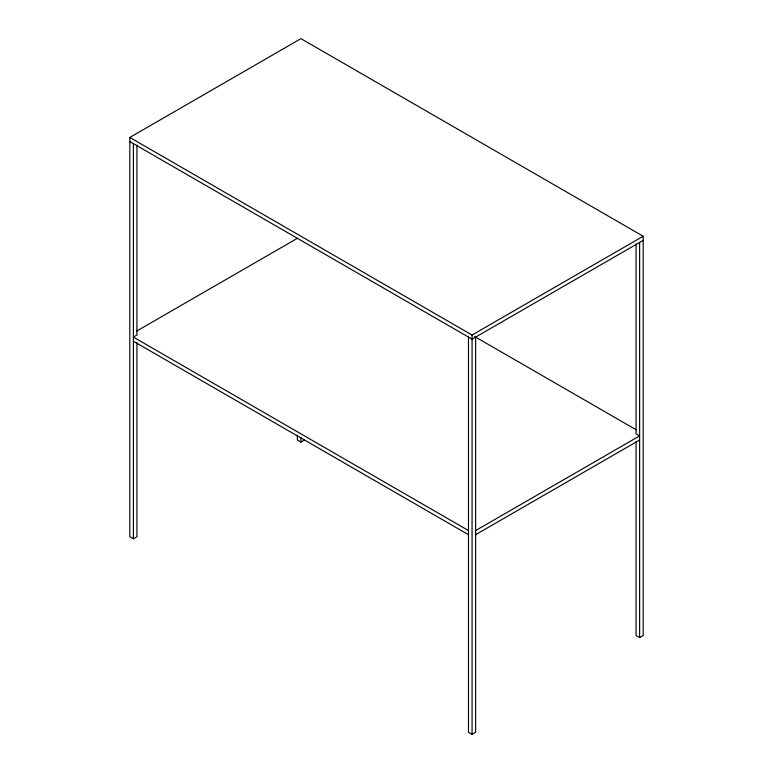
<?xml version="1.0" encoding="UTF-8"?>
<svg xmlns="http://www.w3.org/2000/svg" width="773" height="773" viewBox="0 0 773 773"><rect width="100%" height="100%" fill="white"/><g stroke="black" fill="none" stroke-linecap="round" stroke-linejoin="round"><path stroke-width="1.16" d="M136.947 342.777L136.947 536.752L133.381 538.81L129.816 536.752L129.816 137.449L300.939 38.65L643.184 236.248L643.184 635.551L639.619 637.609L636.053 635.551L636.053 441.567M136.512 331.173L297.373 238.306M129.816 137.449L472.061 335.038L643.184 236.248M643.184 240.364L472.061 339.154L129.816 141.565M297.373 435.199L297.373 440.021L300.939 442.079L304.504 440.021M475.627 530.578L639.619 435.895L636.053 433.837L636.053 243.968M475.627 534.694L639.619 440.011M468.496 337.096L468.496 732.292L472.061 734.35L475.627 732.292L475.627 337.096M474.67 336.555L636.488 429.972M468.496 530.578L133.381 337.105L136.947 335.047L136.947 145.169M133.381 341.222L468.496 534.694M639.619 242.422L639.619 637.609M472.061 335.038L472.061 734.35M300.939 437.257L300.939 442.079M133.381 143.623L133.381 538.81"/></g></svg>
